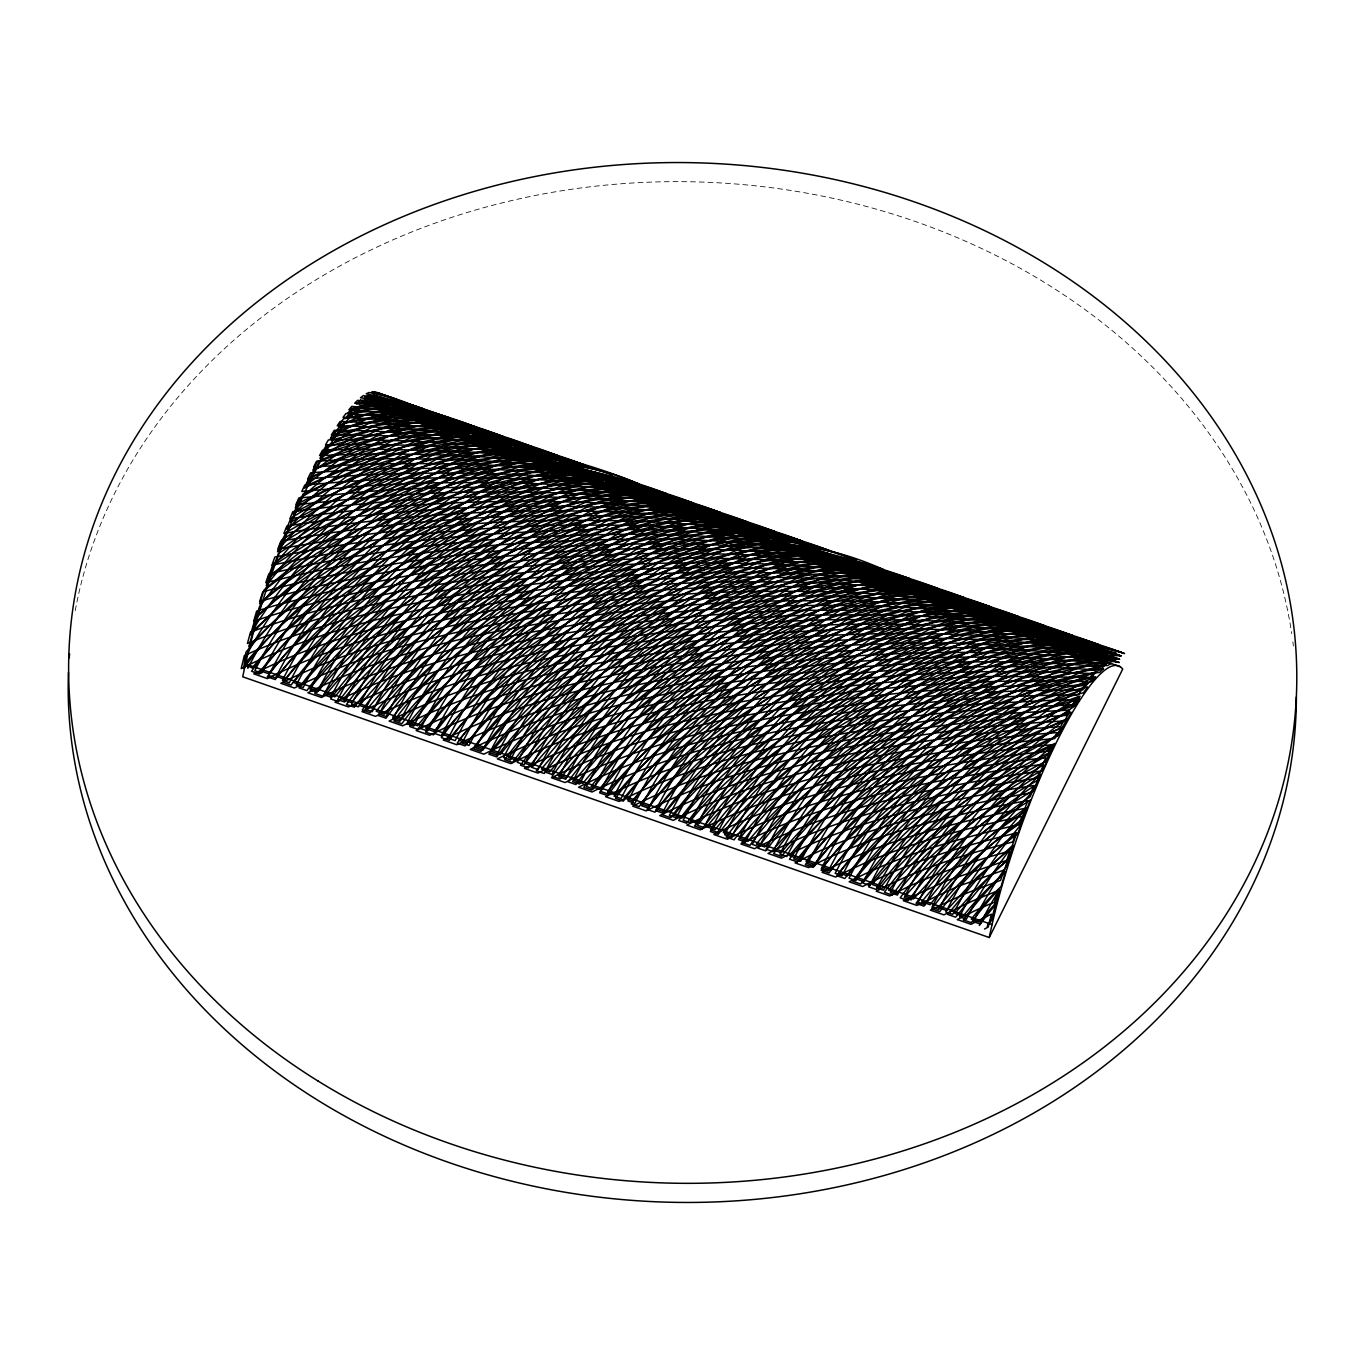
<?xml version="1.0" encoding="UTF-8"?>
<svg xmlns="http://www.w3.org/2000/svg" width="1365" height="1365" viewBox="0 0 1365 1365"><rect width="100%" height="100%" fill="white"/><g stroke="black" fill="none" stroke-linecap="round" stroke-linejoin="round"><path stroke-width="0.75" stroke-dasharray="5 3.75" d="M75.246 610.633A614.148 510.339 1.3 0 1 691.031 181.784A614.148 510.339 1.3 0 1 1291.717 633.599M1292.86 641.857A614.148 510.339 1.3 0 1 1293.372 646.003"/><path stroke-width="1.5" d="M997.559 890.97L994.488 902.197A289.79 160.097 -6.7 0 0 957.377 919.549M1005.305 872.15L1001.074 886.55A206.388 100.481 -32.3 0 0 971.283 919.14L979.592 922.023A199.171 96.966 -32.3 0 1 996.825 902.06L992.526 919.123L987.868 924.907M281.992 540.13L277.539 551.767A306.306 144.298 -35.8 0 1 438.865 467.308M1030.353 800.044L1026.207 810.793C987.56 836.216 950.654 865.41 921.733 901.821L930.009 904.705C955.756 872.184 988.089 845.498 1022.044 821.969L1017.88 833.64C988.601 855.053 960.806 879.026 938.267 907.588L946.542 910.472L976.982 877.2L1013.7 845.839L1009.503 858.636A246.468 120.001 -32.3 0 0 997.917 868.481L973.04 892.318L954.8 913.356L963.076 916.256A213.298 103.842 -32.3 0 1 1005.391 872.201M987.202 926.443L992.44 916.205L999.385 889.826A200.058 77.924 -49.5 0 0 980.292 924.037L973.382 921.631A203.249 79.17 -49.5 0 1 1006.295 866.587L1013.103 845.43A206.149 80.296 -49.5 0 0 966.369 919.242L959.561 916.802A200.74 78.197 -49.5 0 1 982.237 876.978A214.237 83.453 -49.5 0 1 1019.928 825.893L1026.668 807.619A222.546 86.695 -49.5 0 0 999.555 840.26L971.385 880.766L952.668 914.379L945.757 911.974L959.936 885.834L976.999 859.285L1003.548 824.119L1033.407 790.489L1040.13 774.347C999.88 813.95 964.134 858.875 938.847 909.551L931.937 907.145L944.546 883.667L962.735 855.104L983.892 826.525L1003.872 802.688L1046.819 759.128L1053.49 744.795C1001.466 789.618 956.046 843.229 925.026 904.739L918.116 902.316C943.351 851.76 978.978 806.937 1019.092 767.403C1033.134 749.317 1058.267 740.786 1066.799 718.707A235.411 91.711 -49.5 0 0 1047.808 733.244C992.184 779.21 943.915 835.312 911.206 899.91L904.295 897.488C937.004 832.906 985.274 776.804 1040.915 730.821A234.899 91.506 -49.5 0 1 1073.419 706.968L1080.005 696.15C1002.695 744.113 939.376 814.581 897.385 895.082L890.475 892.659C915.71 842.12 951.337 797.279 991.451 757.746C1008.581 741.093 1026.736 725.446 1046.102 711.438C1060.639 698.436 1081.745 693.437 1093.143 677.552C1002.166 722 930.725 801.733 883.565 890.253L876.654 887.847L901.941 843.962L934.291 800.18L967.666 762.881L1003.019 729.712L1036.035 703.948L1069.085 683.404L1099.661 670.061L1106.145 664.09C1050.845 678.03 1005.937 716.761 965.72 755.442C927.722 793.799 893.904 836.95 869.744 885.424L862.834 883.019C896.344 816.952 945.979 759.657 1003.394 713.195C1037.11 687.124 1075.21 661.82 1118.959 658.92C1070.877 653.272 1028.903 686.987 992.543 713.929C936.902 759.913 888.632 816.014 855.923 880.596L849.013 878.19C881.722 813.591 929.992 757.49 985.632 711.523C1023.443 684.377 1069.904 644.655 1119.641 659.244C1068.317 638.138 1017.915 680.828 978.722 709.118C923.081 755.084 874.811 811.185 842.103 875.767L835.192 873.361C867.901 808.763 916.171 752.661 971.812 706.695C1009.622 679.548 1056.083 639.827 1105.838 654.415C1054.497 633.309 1004.094 675.999 964.901 704.289C909.261 750.255 860.991 806.357 828.282 870.955L821.372 868.532C854.081 803.934 902.35 747.849 957.991 701.866C995.802 674.72 1042.263 634.998 1092.017 649.586C1040.693 628.497 990.29 671.188 951.081 699.46C895.44 745.427 847.17 801.528 814.461 866.127L807.551 863.704C840.26 799.122 888.53 743.021 944.171 697.037C981.981 669.891 1028.442 630.186 1078.196 644.775C1026.872 623.668 976.47 666.359 937.26 694.631C881.619 740.598 833.35 796.699 800.658 861.298L793.747 858.875C826.439 794.293 874.709 738.192 930.35 692.226C968.16 665.062 1014.622 625.358 1064.376 639.946C1013.052 618.84 962.649 661.53 923.44 689.803C867.799 735.769 819.546 791.871 786.837 856.469L779.927 854.063C812.636 789.465 860.888 733.363 916.529 687.397C954.34 660.25 1000.801 620.529 1050.555 635.117C999.231 614.011 948.829 656.702 909.619 684.974C853.978 730.957 805.725 787.042 773.017 851.641L766.106 849.235C798.815 784.636 847.085 728.535 902.709 682.568C940.519 655.422 986.997 615.7 1036.735 630.289C985.411 609.182 935.008 651.873 895.798 680.145C840.175 726.129 791.905 782.23 759.196 846.812L752.286 844.406C784.994 779.807 833.264 723.706 888.905 677.74C926.716 650.593 973.177 610.872 1022.914 625.46C971.59 604.354 921.187 647.044 881.995 675.334C826.354 721.3 778.084 777.402 745.375 841.983L738.465 839.577C771.174 774.979 819.444 718.877 875.084 672.911C912.895 645.764 959.356 606.043 1009.093 620.631C957.769 599.525 907.367 642.215 868.174 670.505C812.533 716.471 764.264 772.573 731.555 837.172L724.644 834.749C757.353 770.15 805.623 714.066 861.264 668.082C899.074 640.936 945.535 601.214 995.273 615.803C943.949 594.713 893.546 637.404 854.354 665.676C798.713 711.643 750.443 767.744 717.734 832.343L710.824 829.92C743.533 765.338 791.802 709.237 847.443 663.254C885.254 636.107 931.715 596.403 981.452 610.991C930.128 589.885 879.725 632.575 840.533 660.848C784.892 706.814 736.622 762.916 703.913 827.514L697.003 825.091C729.712 760.51 777.982 704.408 833.623 658.442C871.433 631.278 917.894 591.574 967.631 606.162C916.307 585.056 865.905 627.746 826.712 656.019C771.071 701.985 722.802 758.087 690.093 822.686L683.183 820.263C715.891 755.681 764.161 699.58 819.802 653.613C857.612 626.467 904.074 586.745 953.828 601.334C902.487 580.227 852.084 622.918 812.892 651.19C757.251 697.174 708.981 753.258 676.272 817.857L669.362 815.451C702.071 750.852 750.341 694.751 805.981 648.784C843.792 621.638 890.253 581.917 940.007 596.505C888.683 575.399 838.281 618.089 799.071 646.362C743.43 692.345 695.16 748.447 662.452 813.028L655.541 810.622C688.25 746.024 736.52 689.922 792.161 643.956C829.971 616.809 876.432 577.088 926.187 591.676C874.863 570.57 824.46 613.26 785.25 641.55C729.61 687.516 681.34 743.618 648.648 808.199L641.738 805.794C674.429 741.195 722.699 685.093 778.34 639.127C816.151 611.981 862.612 572.259 912.366 586.848C861.042 565.741 810.639 608.432 771.43 636.721C715.789 682.688 667.536 738.789 634.827 803.371L627.917 800.965C660.626 736.366 708.879 680.282 764.519 634.298C802.33 607.152 848.791 567.431 898.545 582.019C847.221 560.93 796.819 603.62 757.609 631.893C701.968 677.859 653.716 733.961 621.007 798.559L614.096 796.136C646.805 731.555 695.075 675.453 750.699 629.47C788.509 602.323 834.988 562.619 884.725 577.207C833.401 556.101 782.998 598.791 743.788 627.064C688.165 673.03 639.895 729.132 607.186 793.73L600.276 791.308C632.985 726.726 681.254 670.625 736.895 624.658C774.706 597.495 821.167 557.79 870.904 572.379C819.58 551.272 769.178 593.963 729.985 622.235C674.344 668.202 626.074 724.303 593.365 788.902L586.455 786.479C619.164 721.897 667.434 665.796 723.075 619.829C760.885 592.683 807.346 552.962 857.083 567.55C805.76 546.444 755.357 589.134 716.164 617.407C660.524 663.39 612.254 719.474 579.545 784.073L572.635 781.667C605.343 717.069 653.613 660.967 709.254 615.001C747.064 587.854 793.526 548.133 843.263 562.721C791.939 541.615 741.536 584.305 702.344 612.578C646.703 658.561 598.433 714.663 565.724 779.244L558.814 776.839C591.523 712.24 639.793 656.138 695.433 610.172C733.244 583.026 779.705 543.304 829.442 557.893C778.118 536.786 727.716 579.477 688.523 607.749C632.882 653.733 584.612 709.834 551.904 774.416L544.993 772.01C577.702 707.411 625.972 651.31 681.613 605.343C719.423 578.197 765.884 538.475 815.622 553.064C764.298 531.958 713.895 574.648 674.702 602.938C619.062 648.904 570.792 705.005 538.083 769.587L531.173 767.181C563.882 702.583 612.151 646.498 667.792 600.515C705.603 573.368 752.064 533.647 801.818 548.235C750.477 527.146 700.074 569.836 660.882 598.109C605.241 644.075 556.971 700.177 524.262 764.775L517.352 762.353C550.061 697.771 598.331 641.669 653.971 595.686C691.782 568.54 738.243 528.818 787.997 543.424C736.673 522.317 686.271 565.008 647.061 593.28C591.42 639.247 543.151 695.348 510.442 759.947L503.531 757.524C536.24 692.942 584.51 636.841 640.151 590.857C677.961 563.711 724.423 524.006 774.177 538.595C722.853 517.489 672.45 560.179 633.241 588.452C577.6 634.418 529.33 690.519 496.638 755.118L489.728 752.695C522.42 688.114 570.689 632.012 626.33 586.046C664.141 558.899 710.602 519.178 760.356 533.766C709.032 512.66 658.63 555.35 619.42 583.623C563.779 629.606 515.526 685.691 482.818 750.289L475.907 747.884C508.616 683.285 556.869 627.183 612.51 581.217C650.32 554.071 696.781 514.349 746.536 528.938C695.212 507.831 644.809 550.522 605.599 578.794C549.958 624.778 501.706 680.879 468.997 745.461L462.087 743.055C494.795 678.456 543.065 622.355 598.689 576.388C636.5 549.242 682.978 509.52 732.715 524.109C681.391 503.003 630.988 545.693 591.779 573.965C536.155 619.949 487.885 676.05 455.176 740.632L448.266 738.226C480.975 673.628 529.245 617.526 584.885 571.56C622.696 544.413 669.157 504.692 718.894 519.28C667.57 498.174 617.168 540.864 577.975 569.154C522.334 615.12 474.064 671.222 441.356 735.803L434.445 733.397C467.154 668.799 515.424 612.714 571.065 566.731C608.875 539.585 655.337 499.863 705.074 514.451C653.75 493.362 603.347 536.053 564.154 564.325C508.514 610.292 460.244 666.393 427.535 730.992L420.625 728.569C453.334 663.987 501.603 607.886 557.244 561.902C595.055 534.756 641.516 495.034 691.253 509.64C639.929 488.534 589.526 531.224 550.334 559.496C494.693 605.463 446.423 661.564 413.714 726.163L406.804 723.74C439.513 659.159 487.783 603.057 543.424 557.074C581.234 529.927 627.695 490.223 677.432 504.811C626.108 483.705 575.706 526.395 536.513 554.668C480.872 600.634 432.603 656.736 399.894 721.334L392.983 718.911C425.692 654.33 473.962 598.228 529.603 552.262C567.413 525.115 613.875 485.394 663.612 499.982C612.288 478.876 561.885 521.567 522.693 549.839C467.052 595.822 418.782 651.907 386.073 716.506L379.163 714.1C411.872 649.501 460.142 593.4 515.782 547.433C553.593 520.287 600.054 480.565 649.808 495.154C598.467 474.047 548.065 516.738 508.872 545.01C453.231 590.994 404.961 647.095 372.253 711.677L365.342 709.271C398.051 644.672 446.321 588.571 501.962 542.605C539.772 515.458 586.233 475.737 635.988 490.325C584.664 469.219 534.261 511.909 495.051 540.182C439.411 586.165 391.141 642.267 358.432 706.848L351.522 704.442C384.23 639.844 432.5 583.742 488.141 537.776C525.952 510.629 572.413 470.908 622.167 485.496C570.843 464.39 520.44 507.08 481.231 535.37C425.59 581.336 377.32 637.438 344.628 702.019L337.718 699.614C370.41 635.015 418.68 578.931 474.32 532.947C512.131 505.801 558.592 466.079 608.346 480.668C557.022 459.578 506.62 502.269 467.41 530.541C411.769 576.508 363.517 632.609 330.808 697.208L323.897 694.785C356.606 630.203 404.859 574.102 460.5 528.118C498.31 500.972 544.771 461.251 594.526 475.856C543.202 454.75 492.799 497.44 453.589 525.713C397.949 571.679 349.696 627.781 316.987 692.379L310.077 689.956C342.786 625.375 391.055 569.273 446.679 523.29C484.49 496.143 530.968 456.439 580.705 471.027C529.381 449.921 478.979 492.611 439.786 520.884C384.145 566.85 335.875 622.952 303.167 687.55L296.256 685.128C328.965 620.546 377.235 564.445 432.876 518.478C470.686 491.332 517.147 451.61 566.885 466.199C515.561 445.092 465.158 487.783 425.965 516.055C370.325 562.039 322.055 618.123 289.346 682.722L282.436 680.316C315.144 615.717 363.414 559.616 419.055 513.65C456.865 486.503 503.327 446.782 553.064 461.37C501.74 440.264 451.337 482.954 412.145 511.227C356.504 557.21 308.234 613.294 275.525 677.893L268.615 675.487C301.324 610.889 349.594 554.787 405.234 508.821C443.045 481.674 489.506 441.953 539.243 456.541C487.919 435.435 437.517 478.125 398.324 506.398C342.683 552.381 294.413 608.483 261.705 673.064L254.794 670.659C287.503 606.06 335.773 549.958 391.414 503.992C429.224 476.846 475.685 437.124 525.423 451.713C474.099 430.606 423.696 473.297 384.503 501.586C328.863 547.553 280.593 603.654 247.884 668.236L245.615 656.702C278.443 596.061 324.461 542.912 377.593 499.163C415.404 472.017 461.865 432.296 511.602 446.884C460.278 425.795 409.875 468.468 370.683 496.758C324.529 534.517 284.312 579.664 252.576 630.152L259.452 606.811L289.124 568.113L328.88 525.371L349.73 506.159L374.01 486.298L414.022 459.63L446.321 444.529L462.496 439.871L477.05 438.063L489.694 439.206L497.798 442.072C463.895 425.351 426.614 445.877 397.317 463.008C346.386 495.086 303.047 538.168 266.294 585.585L273.085 565.963L296.103 539.857L335.039 502.098L375.426 470.396L409.79 449.648L440.776 437.039L456.183 433.78L466.574 433.234L475.873 434.377L483.978 437.244C450.075 420.522 412.793 441.049 383.497 458.179C344.628 482.476 310.418 513.632 279.859 547.655C285.456 524.177 307.483 511.278 323.59 495.188C340.26 480.77 357.852 467.376 376.586 455.774C404.091 440.23 437.824 420.113 470.157 432.415C436.254 415.694 398.972 436.22 369.676 453.351C341.95 470.584 316.68 491.554 293.304 514.298L300.01 499.044A235.326 91.66 -49.5 0 1 322.311 479.866C360.121 452.719 406.582 412.998 456.337 427.586C401.447 405.542 347.751 453.794 306.681 484.677L313.353 471.164C349.952 445.536 394.946 408.323 442.516 422.758C399.365 403.323 354.712 435.554 319.99 458.504L326.61 446.73C356.316 428.934 392.847 404.961 428.695 417.929C396.805 401.907 361.264 419.993 333.197 435.862L339.783 425.982A224.252 87.36 -49.5 0 1 362.322 415.967C378.89 410.183 398.136 405.354 414.875 413.1L407.964 410.694A198.369 77.276 -49.5 0 0 395.85 407.111L377.354 407.64A217.871 84.869 -49.5 0 0 346.318 417.195L352.853 409.619A206.832 80.569 -49.5 0 1 401.191 408.118M989.25 937.533L1122.713 669.089A192.397 38.885 -70.7 0 0 1057.397 740.444A192.397 38.885 -70.7 0 0 989.25 937.533L242.731 676.801A192.397 38.885 -70.7 0 1 308.217 485.138A192.397 38.885 -70.7 0 1 373.976 406.173M326.047 445.826L321.679 453.572A301.085 141.841 -35.8 0 1 379.555 433.575C414.619 424.6 453.555 418.97 487.561 434.855C452.907 420.881 414.175 429.378 379.436 438.575A304.873 143.632 -35.8 0 0 317.294 461.728L312.926 470.174A307.944 145.065 -35.8 0 1 379.248 443.727M334.749 431.511L330.398 438.472A286.735 135.084 -35.8 0 1 393.581 421.717M335.739 433.882L331.695 440.178A298.781 145.475 -32.3 0 1 384.981 428.388C414.38 424.123 445.417 424.361 472.853 436.988C443.693 424.89 410.95 428.303 380.596 433.353A307.04 149.485 -32.3 0 0 327.634 446.884L323.573 453.863A314.411 153.085 -32.3 0 1 375.29 438.967C412.657 430.93 453.538 426.341 489.387 442.772C452.89 428.218 412.145 435.554 375.051 443.847M360.599 400.116L356.333 403.852C379.299 400.918 403.067 403.033 424.276 412.759C401.583 402.931 375.921 404.671 352.034 408.289L347.734 413.322C378.156 406.838 411.206 404.722 440.093 418.287C409.329 405.559 374.761 411.65 343.417 418.901L339.083 424.976C376.706 414.448 418.97 406.668 455.91 423.798L442.021 419.174L422.519 416.649A242.629 114.302 -35.8 0 0 404.364 416.905M413.22 573.01C367.27 603.927 323.812 640.066 291.069 685.093L283.152 682.329C315.895 637.301 359.37 601.163 405.303 570.246A309.292 145.714 -35.8 0 1 541.803 502.968C579.971 491.571 622.935 480.48 661.598 495.649C620.956 477.05 574.682 487.663 533.92 500.136A309.292 145.714 -35.8 0 0 397.42 567.533C351.419 598.348 308.012 634.571 275.252 679.565L267.335 676.801C300.078 631.773 343.536 595.635 389.486 564.718A309.292 145.714 -35.8 0 1 525.986 497.44C564.137 486.042 607.101 474.952 645.782 490.12C605.139 471.522 558.865 482.135 518.103 494.608A309.292 145.714 -35.8 0 0 381.603 562.005C335.585 592.82 292.178 629.043 259.435 674.037L251.518 671.273C284.261 626.245 327.719 590.107 373.669 559.189A309.292 145.714 -35.8 0 1 510.169 491.912C548.321 480.514 591.284 469.424 629.965 484.592C589.322 465.994 543.048 476.607 502.286 489.079A309.292 145.714 -35.8 0 0 365.769 556.476C319.768 587.291 276.361 623.515 243.601 668.526L245.939 652.248C272.812 619.113 305.333 590.96 339.868 566.066A307.33 144.775 -35.8 0 1 494.284 486.554M444.854 584.066C398.921 614.984 355.463 651.105 322.72 696.15L314.803 693.386C347.546 648.341 391.004 612.22 436.954 581.302A309.292 145.714 -35.8 0 1 573.454 514.025C611.605 502.627 654.569 491.519 693.249 506.688C652.607 488.107 606.333 498.72 565.571 511.193A309.292 145.714 -35.8 0 0 429.071 578.589C383.053 609.404 339.646 645.611 306.886 690.622L298.986 687.858C331.729 642.83 375.187 606.691 421.137 575.774A309.292 145.714 -35.8 0 1 557.637 508.497C595.788 497.099 638.752 486.008 677.432 501.16C636.79 482.579 590.499 493.192 549.754 505.664M452.771 586.831C406.838 617.748 363.363 653.869 330.62 698.914L338.537 701.678C371.28 656.633 414.738 620.512 460.688 589.595M468.587 592.342C422.655 623.276 379.197 659.397 346.454 704.442L354.354 707.207C387.097 662.162 430.572 626.023 476.504 595.106M500.238 603.398C454.289 634.316 410.831 670.454 378.088 715.482L386.005 718.246C418.748 673.218 462.206 637.08 508.155 606.162A309.292 145.714 -35.8 0 1 644.655 538.885M587.257 633.787C541.325 664.704 497.85 700.842 465.107 745.887L457.207 743.123C489.95 698.078 533.408 661.94 579.34 631.022A309.292 145.714 -35.8 0 1 715.857 563.762C754.009 552.347 796.972 541.257 835.636 556.425C795.01 537.827 748.72 548.44 707.957 560.913A309.292 145.714 -35.8 0 0 571.457 628.31C525.457 659.124 482.05 695.348 449.29 740.359L441.373 737.595C474.116 692.55 517.591 656.429 563.523 625.511A309.292 145.714 -35.8 0 1 700.023 558.234C759.81 534.176 825.62 543.543 883.155 569.393C761.243 527.487 629.18 531.77 502.149 538.817C423.662 544.806 345.43 555.726 268.803 573.897L265.783 582.718C351.743 560.964 439.922 548.781 528.306 542.639C655.882 536.479 788.833 533.169 910.216 578.845C788.305 536.94 656.241 541.222 529.211 548.269C439.411 555.214 349.781 568.267 262.745 591.847L259.708 601.3L310.964 587.701L372.679 574.716A797.382 440.554 -6.7 0 1 399.16 570.075M610.991 642.079C565.059 672.996 521.584 709.135 488.841 754.163L496.758 756.927C529.501 711.899 572.959 675.76 618.908 644.843M626.808 647.607C580.876 678.524 537.418 714.663 504.675 759.691L512.575 762.455C545.318 717.427 588.776 681.289 634.725 650.371M642.642 653.135C596.693 684.053 553.235 720.191 520.492 765.219L528.392 767.983C561.134 722.938 604.61 686.817 650.542 655.9A309.292 145.714 -35.8 0 1 787.042 588.622M674.276 664.192C628.344 695.109 584.868 731.231 552.125 776.275L560.042 779.04C592.785 733.995 636.244 697.873 682.193 666.956A309.292 145.714 -35.8 0 1 818.693 599.679M761.295 694.58C715.362 725.497 671.887 761.619 639.161 806.664L631.244 803.9C663.987 758.872 707.445 722.733 753.395 691.816A309.292 145.714 -35.8 0 1 889.895 624.539M785.029 702.873C739.096 733.79 695.621 769.911 662.878 814.956L670.795 817.72C703.538 772.675 746.996 736.554 792.946 705.637M800.863 708.384C754.913 739.301 711.455 775.439 678.712 820.484L686.612 823.232C719.355 778.204 762.83 742.065 808.763 711.148M816.679 713.912C770.73 744.829 727.272 780.968 694.529 825.996L702.446 828.76C735.189 783.732 778.647 747.593 824.596 716.676A309.292 145.714 -35.8 0 1 961.096 649.399M848.313 724.969C802.381 755.886 758.923 792.024 726.18 837.052L734.08 839.816C766.823 794.788 810.298 758.65 856.23 727.733A309.292 145.714 -35.8 0 1 992.73 660.455M872.047 733.261C826.115 764.178 782.657 800.3 749.914 845.345L741.997 842.58C774.74 797.552 818.198 761.414 864.147 730.497A309.292 145.714 -35.8 0 1 1000.647 663.219M879.964 736.025C834.015 766.942 790.557 803.064 757.814 848.109L765.731 850.873C814.734 784.96 883.65 736.23 956.268 699.341C1005.118 676.085 1057.943 655.388 1112.936 657.145L1108.687 659.67C1075.449 660.677 1043.031 669.806 1012.011 681.289M927.432 752.593C881.483 783.51 838.025 819.648 805.282 864.676L813.199 867.44C845.942 822.413 889.4 786.274 935.349 755.357M959.066 763.649C913.134 794.567 869.676 830.705 836.933 875.733L844.833 878.497C877.576 833.469 921.051 797.331 966.983 766.413A309.053 145.594 -35.8 0 1 1035.387 726.999A312.909 147.403 -35.8 0 1 1069.802 711.421L1065.434 719.406L1043.287 729.729M311.595 536.291L273.085 563.916L268.598 576.61L296.683 554.872L326.064 534.773M359.353 403.579L365.786 399.467A200.86 78.249 -49.5 0 1 387.251 403.426L372.167 398.171M355.634 531.719C321.372 552.586 288.919 576.542 259.606 603.961L264.11 589.936C303.559 555.487 347.683 526.446 394.587 503.173C452.105 477.46 519.024 447.003 582.497 468.007C541.854 449.426 495.58 460.039 454.818 472.512M373.31 558.695C325.553 587.069 279.774 620.665 244.659 664.141L252.184 667.98C288.697 622.423 336.831 587.632 386.96 558.456M494.42 595.993C444.29 625.17 396.157 659.943 359.643 705.5L367.902 708.384C404.432 662.844 452.549 628.054 502.678 598.877A326.764 159.091 -32.3 0 1 629.743 544.021M510.937 601.76C460.807 630.937 412.691 665.728 376.177 711.284L384.435 714.168C420.966 668.611 469.082 633.821 519.212 604.661A326.764 159.091 -32.3 0 1 646.276 549.788C691.492 537.315 742.253 526.788 786.974 546.7C744.317 530.303 697.088 541.359 654.552 552.637A326.764 159.091 -32.3 0 0 527.487 607.579C477.323 636.67 429.241 671.512 392.711 717.052L400.969 719.935C437.5 674.378 485.616 639.605 535.745 610.428A326.764 159.091 -32.3 0 1 662.81 555.572C708.025 543.082 758.769 532.555 803.507 552.467C760.851 536.07 713.605 547.126 671.085 558.404A326.764 159.091 -32.3 0 0 544.021 613.346C493.857 642.454 445.775 677.296 409.244 722.819L417.502 725.719C454.033 680.162 502.149 645.372 552.279 616.195A326.764 159.091 -32.3 0 1 679.343 561.339C724.559 548.866 775.303 538.322 820.041 558.251C777.385 541.837 730.139 552.91 687.619 564.189A326.764 159.091 -32.3 0 0 560.554 619.13C510.391 648.221 462.308 683.063 425.778 728.603L434.036 731.486C470.55 685.93 518.683 651.156 568.813 621.979A326.764 159.091 -32.3 0 1 695.86 567.123C741.093 554.634 791.837 544.106 836.574 564.018C793.918 547.621 746.672 558.677 704.152 569.956M585.346 627.746C535.216 656.923 487.083 691.697 450.569 737.254L442.311 734.37C478.825 688.813 526.941 654.04 577.071 624.863A326.764 159.091 -32.3 0 1 704.135 570.007M601.863 633.531C551.75 662.69 503.617 697.481 467.103 743.038L458.845 740.154C495.358 694.597 543.475 659.807 593.604 630.63A326.764 159.091 -32.3 0 1 720.669 575.774M618.396 639.298C568.267 668.475 520.15 703.248 483.637 748.805L475.361 745.921C511.892 700.364 560.008 665.591 610.138 636.414A326.764 159.091 -32.3 0 1 737.202 581.558M651.463 650.849C601.334 680.009 553.217 714.799 516.704 760.356L508.428 757.473C544.959 711.916 593.075 677.125 643.205 647.966A326.764 159.091 -32.3 0 1 770.269 593.093M725.856 676.835C675.726 705.995 627.61 740.786 591.096 786.342L599.354 789.226C635.885 743.669 684.001 708.879 734.131 679.719A326.764 159.091 -32.3 0 1 861.196 624.863M742.389 682.602C692.26 711.779 644.144 746.553 607.63 792.11L615.888 794.993C652.419 749.436 700.535 714.663 750.665 685.486A326.764 159.091 -32.3 0 1 877.729 630.63C922.945 618.14 973.689 607.613 1018.427 627.525C975.77 611.128 928.524 622.184 886.004 633.462A326.764 159.091 -32.3 0 0 758.94 688.404C708.776 717.512 660.694 752.354 624.163 797.877L632.422 800.777C668.952 755.22 717.069 720.43 767.198 691.27A326.764 159.091 -32.3 0 1 894.263 636.397C939.478 623.924 990.222 613.397 1034.96 633.309C992.304 616.912 945.058 627.968 902.538 639.247A326.764 159.091 -32.3 0 0 775.474 694.188C725.31 723.279 677.228 758.121 640.697 803.661L648.955 806.544C685.469 760.988 733.602 726.214 783.732 697.037A326.764 159.091 -32.3 0 1 910.779 642.181C956.012 629.692 1006.756 619.164 1051.494 639.076C1008.82 622.679 961.591 633.735 919.072 645.014A326.764 159.091 -32.3 0 0 792.007 699.955C741.826 729.046 693.761 763.905 657.23 809.428L665.489 812.312C702.002 766.772 750.136 731.981 800.248 702.804A326.764 159.091 -32.3 0 1 927.313 647.948C972.545 635.459 1023.289 624.931 1068.027 644.843C1025.354 628.446 978.125 639.52 935.605 650.781M833.315 714.356C783.186 743.533 735.07 778.306 698.556 823.863L690.281 820.979C726.811 775.422 774.928 740.649 825.057 711.472A326.764 159.091 -32.3 0 1 952.122 656.616M849.849 720.123C799.719 749.3 751.603 784.09 715.089 829.647L706.814 826.746C743.345 781.207 791.461 746.416 841.591 717.239A326.764 159.091 -32.3 0 1 968.655 662.383M874.658 728.791C824.528 757.967 776.395 792.741 739.881 838.298L748.157 841.181C800.282 777.572 872.167 733.039 946.559 699.801C998.566 678.132 1054.428 659.568 1111.52 663.339L1107.561 665.557C1072.685 665.25 1038.287 673.201 1005.203 683.66M924.241 746.109C874.112 775.286 825.996 810.076 789.482 855.616L797.74 858.517C834.271 812.96 882.387 778.169 932.517 748.993M940.775 751.893C890.645 781.053 842.529 815.843 806.015 861.4L814.274 864.284C850.804 818.727 898.921 783.954 949.05 754.777A326.167 158.801 -32.3 0 1 1079.476 698.931L1075.432 705.449A327.395 159.398 -32.3 0 0 957.326 757.694M957.309 757.66C907.179 786.837 859.063 821.611 822.549 867.167L830.807 870.051C867.338 824.511 915.454 789.721 965.584 760.544A326.508 158.971 -32.3 0 1 1029.21 728.688M990.376 769.212C940.246 798.389 892.13 833.162 855.616 878.719L863.874 881.602C899.126 837.564 945.348 803.661 993.549 775.03A324.853 158.169 -32.3 0 1 1055.06 743.413L1050.965 751.979A321.355 156.463 -32.3 0 0 993.157 783.066C948.248 810.708 905.217 843.024 872.133 884.486L880.408 887.387C911.325 848.535 951.166 817.789 992.833 791.273A317.004 154.347 -32.3 0 1 1046.853 760.902L1042.741 770.15A311.8 151.805 -32.3 0 0 992.526 799.617C954.118 824.972 917.434 854.046 888.666 890.27L896.941 893.154C920.983 862.731 950.893 837.462 982.373 815.042A302.211 147.147 -32.3 0 1 1038.629 779.773L1034.499 789.704A291.683 142.011 -32.3 0 0 974.098 830.005L934.325 864.045L905.2 896.037L913.475 898.921L943.13 866.417A238.773 116.247 -32.3 0 1 963.997 847.699M361.128 535.438C325.945 554.378 292.332 576.388 261.671 602.05L257.456 615.82C306.596 571.867 363.994 537.639 424.617 512.029C485.974 488.721 557.125 462.667 621.655 488.96C578.999 472.563 531.753 483.62 489.233 494.898M984.506 929.053L988.26 927.04L991.382 914.158L970.976 924.327L957.445 919.601M1051.204 732.493L1061.049 727.75L1056.664 736.486A308.558 145.355 -35.8 0 0 989.079 775.781C943.778 806.51 900.917 842.273 868.567 886.789L876.484 889.553C906.838 847.682 946.662 813.625 988.806 784.124A305.658 144.008 -35.8 0 1 1052.261 745.597L1047.859 755.016A302.04 142.301 -35.8 0 0 988.584 792.587C949.596 820.843 912.741 853.108 884.401 892.318L892.301 895.082C917.348 860.342 949.255 831.131 983.141 805.214A296.239 139.554 -35.8 0 1 1043.457 764.878L1039.021 775.064A288.015 135.681 -35.8 0 0 973.859 821.474C946.627 844.099 920.897 868.976 900.218 897.846L908.135 900.593L922.876 881.619L943.42 859.148A241.878 113.943 -35.8 0 1 962.427 840.959M364.865 397.232L369.096 395.372M363.755 403.204L367.697 401.685M438.984 466.984C479.746 454.511 526.037 443.898 566.663 462.479C527.999 447.293 485.087 458.486 446.901 469.748M486.452 483.551C527.214 471.079 573.505 460.466 614.131 479.064C575.467 463.861 532.555 475.054 494.369 486.315M613.039 527.76C653.801 515.288 700.074 504.675 740.717 523.273C702.054 508.07 659.124 519.263 620.939 530.524M628.856 533.288C669.618 520.816 715.891 510.203 756.534 528.801C717.871 513.598 674.958 524.791 636.773 536.053M644.672 538.817C685.435 526.344 731.725 515.731 772.351 534.329C733.688 519.127 690.775 530.32 652.589 541.581M660.506 544.345C701.252 531.872 747.542 521.259 788.185 539.84C749.504 524.655 706.592 535.848 668.406 547.109M723.791 566.441C764.554 553.968 810.827 543.355 851.47 561.953C812.806 546.751 769.877 557.944 731.691 569.205A309.292 145.714 -35.8 0 0 595.191 636.602C549.191 667.417 505.784 703.64 473.024 748.634L480.941 751.398C513.684 706.37 557.142 670.232 603.074 639.315A309.292 145.714 -35.8 0 1 739.574 572.037C780.319 559.428 826.644 548.918 867.287 567.482C828.623 552.279 785.711 563.472 747.525 574.733A309.292 145.714 -35.8 0 0 611.008 642.13M787.076 588.554C827.838 576.081 874.112 565.468 914.755 584.049C876.091 568.864 833.162 580.057 794.993 591.301M802.893 594.065C843.655 581.592 889.929 570.98 930.572 589.578C891.908 574.392 848.996 585.568 810.81 596.829M818.71 599.593C859.472 587.121 905.763 576.508 946.389 595.106C907.725 579.903 864.813 591.096 826.627 602.357M834.544 605.122C875.306 592.649 921.58 582.036 962.223 600.634C923.559 585.431 880.63 596.624 842.444 607.886M889.912 624.47C928.098 613.209 971.027 602.016 1009.691 617.202C969.048 598.621 922.774 609.234 882.012 621.706A309.292 145.714 -35.8 0 0 745.495 689.103C699.494 719.918 656.087 756.125 623.327 801.136L615.427 798.371C648.17 753.343 691.628 717.205 737.561 686.288A309.292 145.714 -35.8 0 1 874.061 619.01C912.23 607.613 955.193 596.522 993.857 611.691C953.231 593.093 906.94 603.705 866.178 616.178A309.292 145.714 -35.8 0 0 729.678 683.575C683.677 714.39 640.27 750.614 607.51 795.607L599.593 792.843C632.336 747.815 675.812 711.677 721.744 680.76A309.292 145.714 -35.8 0 1 858.244 613.482C896.396 602.084 939.376 590.994 978.04 606.162C937.397 587.564 891.123 598.177 850.361 610.65A309.292 145.714 -35.8 0 0 713.861 678.047C667.843 708.862 624.453 745.085 591.693 790.079L583.776 787.315C616.519 742.287 659.978 706.149 705.927 675.231A309.292 145.714 -35.8 0 1 842.427 607.954M897.829 627.235C938.591 614.762 984.865 604.149 1025.507 622.73C986.844 607.544 943.932 618.737 905.746 629.982A309.292 145.714 -35.8 0 0 769.229 697.396C723.228 728.21 679.821 764.417 647.061 809.428L654.978 812.192C687.721 767.147 731.179 731.026 777.129 700.109A309.292 145.714 -35.8 0 1 913.629 632.831C954.357 620.222 1000.682 609.694 1041.324 628.258C1002.661 613.073 959.749 624.249 921.563 635.51A309.292 145.714 -35.8 0 0 785.063 702.924M961.114 649.331C1001.876 636.858 1048.149 626.245 1088.792 644.843C1050.129 629.64 1007.216 640.833 969.031 652.095M976.93 654.859C1017.693 642.386 1063.983 631.773 1104.609 650.371C1065.946 635.169 1023.033 646.362 984.848 657.623M992.765 660.387C1033.527 647.914 1079.8 637.301 1120.443 655.882C1081.78 640.697 1038.85 651.89 1000.664 663.151M379.248 443.762C418.987 431.92 463.964 422.263 503.378 440.383C464.714 425.18 421.802 436.373 383.616 447.635A309.053 145.594 -35.8 0 0 315.486 475.583L308.524 479.03L304.122 488.261L323.386 478.313A309.053 145.594 -35.8 0 1 391.533 450.382C432.296 437.943 478.569 427.313 519.212 445.911C480.531 430.709 437.619 441.902 399.433 453.163A309.053 145.594 -35.8 0 0 331.303 481.094A313.131 147.522 -35.8 0 0 299.72 497.85L295.301 507.814A312.056 147.011 -35.8 0 1 339.22 483.841A309.053 145.594 -35.8 0 1 407.35 455.91C448.13 443.471 494.386 432.841 535.029 451.44C496.365 436.237 453.436 447.43 415.267 458.691A310.179 146.123 -35.8 0 0 290.899 518.205L286.445 528.938A309.104 145.628 -35.8 0 1 423.133 461.558C463.844 448.88 510.203 438.404 550.846 456.968C512.182 441.765 469.27 452.958 431.084 464.219A307.808 145.014 -35.8 0 0 282.009 540.148M423.099 471.795C465.636 460.517 512.865 449.46 555.521 465.857C510.8 445.928 460.073 456.524 414.841 468.912A326.832 159.125 -32.3 0 0 290.813 522.113L294.925 512.37A327.941 159.671 -32.3 0 1 406.565 466.045C449.085 454.733 496.331 443.693 538.987 460.09C494.267 440.161 443.54 450.757 398.307 463.144A326.508 158.971 -32.3 0 0 334.869 486.196M431.374 474.679C476.607 462.291 527.334 451.696 572.054 471.642C529.398 455.245 482.169 466.301 439.632 477.579M497.491 497.781C542.741 485.394 593.451 474.798 638.189 494.727C595.532 478.33 548.286 489.387 505.767 500.665M580.159 526.651C625.409 514.264 676.119 503.668 720.839 523.597C678.183 507.2 630.954 518.256 588.417 529.535A326.764 159.091 -32.3 0 0 461.37 584.476C411.189 613.585 363.107 648.426 326.576 693.949L334.852 696.85C371.365 651.293 419.482 616.502 469.611 587.325A326.764 159.091 -32.3 0 1 596.676 532.469M596.693 532.418C641.925 520.031 692.652 509.435 737.373 529.381C694.717 512.984 647.488 524.041 604.951 535.319A326.764 159.091 -32.3 0 0 477.887 590.26C427.723 619.352 379.641 654.193 343.11 699.733L351.385 702.617C387.899 657.06 436.015 622.286 486.145 593.11A326.764 159.091 -32.3 0 1 613.209 538.254M613.226 538.202C658.459 525.815 709.186 515.219 753.907 535.148C711.25 518.751 664.021 529.808 621.485 541.086A326.764 159.091 -32.3 0 0 494.42 596.027M629.76 543.97C674.993 531.582 725.719 520.986 770.44 540.915C727.784 524.518 680.555 535.592 638.018 546.853A326.764 159.091 -32.3 0 0 510.954 601.811M720.686 575.723C763.206 564.462 810.435 553.388 853.108 569.785C808.37 549.856 757.66 560.452 712.411 572.839A326.764 159.091 -32.3 0 0 585.346 627.781M737.219 581.507C779.739 570.229 826.968 559.172 869.642 575.569C824.904 555.623 774.194 566.236 728.944 578.606A326.764 159.091 -32.3 0 0 601.88 633.565M770.287 593.041C812.806 581.78 860.035 570.707 902.692 587.104C857.971 567.175 807.261 577.77 762.011 590.158A326.764 159.091 -32.3 0 0 634.947 645.099C584.783 674.208 536.701 709.049 500.17 754.589L491.895 751.688C528.426 706.132 576.542 671.358 626.671 642.181A326.764 159.091 -32.3 0 1 753.736 587.325C796.239 575.962 843.502 564.956 886.158 581.336C841.437 561.407 790.727 572.003 745.478 584.391A326.764 159.091 -32.3 0 0 618.413 639.332M811.612 607.476C856.845 595.089 907.571 584.493 952.292 604.439C909.636 588.042 862.407 599.099 819.87 610.377A326.764 159.091 -32.3 0 0 692.806 665.318C642.642 694.41 594.56 729.251 558.029 774.791L566.287 777.675C602.818 732.118 650.934 697.344 701.064 668.168A326.764 159.091 -32.3 0 1 828.128 613.312M828.146 613.26C873.378 600.873 924.105 590.277 968.826 610.206C926.17 593.809 878.941 604.866 836.404 616.144A326.764 159.091 -32.3 0 0 709.339 671.085C659.176 700.194 611.093 735.035 574.563 780.558L582.821 783.459C619.352 737.902 667.468 703.111 717.598 673.935A326.764 159.091 -32.3 0 1 844.662 619.079M844.679 619.028C889.912 606.64 940.639 596.044 985.359 615.973C942.703 599.576 895.474 610.65 852.937 621.911A326.764 159.091 -32.3 0 0 725.873 676.869M861.213 624.812C906.445 612.424 957.172 601.829 1001.893 621.757C959.237 605.36 911.991 616.417 869.471 627.695A326.764 159.091 -32.3 0 0 742.406 682.636M952.139 656.565C994.658 645.287 1041.887 634.23 1084.544 650.627C1039.823 630.698 989.113 641.294 943.863 653.681A326.764 159.091 -32.3 0 0 816.799 708.623C766.635 737.714 718.553 772.556 682.022 818.096L673.747 815.212C710.278 769.655 758.394 734.865 808.524 705.688A326.764 159.091 -32.3 0 1 935.588 650.832M968.672 662.332C1011.192 651.054 1058.421 639.997 1101.077 656.394C1056.356 636.465 1005.647 647.061 960.397 659.449A326.764 159.091 -32.3 0 0 833.332 714.39M1002.354 668.509C1040.181 659.005 1081.046 651.003 1119.334 662.486C1090.891 657.538 1061.714 659.995 1033.612 665.915A322.362 156.941 -32.3 0 0 874.743 729.029M413.288 574.699L338.383 589.219L274.246 605.719L256.654 611.111L253.6 621.348C316.817 599.73 382.49 586.097 448.454 576.013A914.857 505.46 -6.7 0 1 646.089 558.609C752.9 556.937 863.414 558.677 964.355 597.734C867.116 562.909 761.738 561.988 659.636 563.233A919.498 508.019 -6.7 0 0 476.402 578.641C399.774 589.748 323.283 605.105 250.529 632.097L247.44 643.427C326.593 611.315 411.053 594.679 495.324 582.633A921.119 508.906 -6.7 0 1 673.167 567.994C779.978 566.458 890.475 568.096 991.417 607.186C894.177 572.362 788.799 571.44 686.697 572.686A922.774 509.828 -6.7 0 0 515.288 586.489C422.979 599.559 329.886 617.202 244.335 655.507L241.213 668.594C332.923 622.594 435.554 604.439 536.291 590.226A924.361 510.698 -6.7 0 1 700.228 577.429C807.056 575.928 917.536 577.532 1018.478 616.639C921.256 581.814 815.861 580.893 713.759 582.138A926.05 511.636 -6.7 0 0 561.1 593.553C456.217 607.664 349.167 625.835 253.788 673.849L267.318 678.576C362.698 630.562 469.748 612.407 574.631 598.279A926.05 511.636 -6.7 0 1 727.289 586.865C834.117 585.397 944.614 586.984 1045.539 626.091C948.317 591.267 842.922 590.345 740.837 591.591A926.05 511.636 -6.7 0 0 588.161 603.006C483.278 617.116 376.245 635.288 280.849 683.302L294.379 688.028C389.776 640.014 496.809 621.86 601.692 607.732A926.05 511.636 -6.7 0 1 754.367 596.317C861.179 594.85 971.675 596.437 1072.6 635.544C975.378 600.719 870 599.781 767.898 601.044A926.05 511.636 -6.7 0 0 615.223 612.458C510.339 626.569 403.306 644.741 307.91 692.755L321.44 697.481C416.837 649.467 523.87 631.312 628.77 617.185A926.05 511.636 -6.7 0 1 781.428 605.77C888.24 604.303 998.736 605.889 1099.678 644.997C1002.439 610.172 897.061 609.234 794.959 610.496A926.05 511.636 -6.7 0 0 642.301 621.911C537.4 636.022 430.367 654.193 334.971 702.19L348.502 706.916C443.898 658.92 550.931 640.765 655.831 626.637A926.05 511.636 -6.7 0 1 808.49 615.223C914.55 613.738 1024.142 615.359 1124.538 653.579C1031.326 620.802 930.708 619.01 832.923 619.676A924.412 510.732 -6.7 0 0 669.362 631.381C564.462 645.457 457.429 663.646 362.032 711.643L375.563 716.369C470.959 668.372 578.009 650.218 682.892 636.09M293.168 531.906L283.869 533.459L286.872 526.003A909.141 502.286 -6.7 0 1 497.218 506.671M393.529 421.785C419.669 417.434 447.345 417.963 471.744 429.327C444.205 417.724 413.134 421.939 384.725 427.689A295.096 139.025 -35.8 0 0 326.03 445.86M737.015 654.995C632.132 669.123 525.081 687.26 429.702 735.274L416.171 730.548C511.551 682.534 618.601 664.397 723.484 650.269A911.53 503.617 -6.7 0 1 930.469 638.223M750.545 659.722C645.662 673.849 538.612 691.987 443.233 740.001L456.763 744.727C575.757 686.407 709.868 668.867 840.448 656.975C928.354 650.627 1016.993 649.979 1104.592 660.609L1101.691 663.424C1019.433 654.893 936.407 655.695 853.978 661.701C723.416 673.593 589.288 691.134 470.294 749.453L483.824 754.18C602.818 695.86 736.946 678.32 867.526 666.427C944.461 660.779 1021.89 659.807 1098.808 666.529L1095.89 669.925C1024.381 664.755 952.514 665.881 881.056 671.153C750.477 683.046 616.349 700.586 497.355 758.906L510.885 763.632C606.282 715.618 713.315 697.481 818.215 683.353A924.378 510.715 -6.7 0 1 981.998 671.665L1044.242 671.614L1092.99 673.559L1090.072 677.415L999.641 676.289A923.371 510.152 -6.7 0 0 831.746 688.096C726.845 702.156 619.812 720.362 524.416 768.359L537.947 773.085C633.343 725.071 740.393 706.933 845.276 692.806M858.807 697.515C753.924 711.66 646.874 729.797 551.494 777.811L565.025 782.537C660.404 734.524 767.454 716.369 872.337 702.241A909.585 502.542 -6.7 0 1 1081.302 690.229L1078.367 694.939A914.96 505.511 -6.7 0 0 885.885 707.07C780.968 720.976 673.952 739.318 578.555 787.264L592.086 791.99C687.465 743.976 794.515 725.822 899.399 711.694A926.716 512.011 -6.7 0 1 981.998 703.777L1050.606 700.33A891.635 492.629 -6.7 0 1 1075.415 699.801L1072.48 704.835L994.505 708.572A926.699 511.994 -6.7 0 0 912.929 716.42C808.046 730.565 700.996 748.702 605.616 796.716L619.147 801.443C714.543 753.429 821.576 735.274 926.46 721.147A925.436 511.295 -6.7 0 1 1002.831 713.69L1069.529 710.039L1066.594 715.414L1016.362 718.4A925.436 511.295 -6.7 0 0 939.99 725.873C835.107 740.018 728.074 758.155 632.678 806.169L646.208 810.895C741.605 762.881 848.638 744.727 953.521 730.599A925.436 511.295 -6.7 0 1 1029.893 723.143L1063.625 720.959L1060.673 726.658L1043.44 727.852A925.436 511.295 -6.7 0 0 967.068 735.326C862.168 749.47 755.135 767.608 659.739 815.622L673.269 820.348C768.666 772.334 875.699 754.18 980.599 740.052A925.436 511.295 -6.7 0 1 1056.971 732.596L1054.753 738.567A918.236 507.319 -6.7 0 0 981.333 746.382C880.766 760.697 778.255 778.835 686.8 825.074L700.33 829.801C791.29 783.8 893.222 765.646 993.242 751.313A912.844 504.35 -6.7 0 1 1051.784 744.761L1048.815 751.125A901.037 497.815 -6.7 0 0 992.884 757.916C897.556 772.368 800.538 790.471 713.861 834.527L727.409 839.253C809.803 797.177 901.89 779.159 992.526 764.639A886.687 489.881 -6.7 0 1 1045.829 757.66L1042.86 764.349A875.716 483.824 -6.7 0 0 1002.337 769.928C912.963 784.448 822.191 802.432 740.939 843.98L754.47 848.706C831.285 809.24 916.973 791.41 1001.466 776.907A856.862 473.399 -6.7 0 1 1039.874 771.225L1036.888 778.272A835.499 461.609 -6.7 0 0 1000.596 784.005C921 798.44 840.396 816.048 768 853.432L781.531 858.158C849.508 822.89 925.026 805.555 999.743 791.273A811.748 448.488 -6.7 0 1 1033.885 785.506L1030.899 792.911A785.643 434.053 -6.7 0 0 998.89 798.696C929.053 812.772 858.619 829.749 795.061 862.885L808.592 867.611C865.444 837.769 928.183 821.44 990.58 807.824A750.17 414.465 -6.7 0 1 1027.896 800.538L1024.893 808.353A719.73 397.642 -6.7 0 0 990.29 815.536C932.602 828.794 874.726 844.611 822.122 872.337L835.653 877.064C893.802 846.573 958.042 830.142 1021.873 816.389L1018.87 824.648C960.67 837.974 902.265 853.825 849.184 881.79L862.714 886.516C910.711 861.11 963.298 845.942 1015.833 833.162L1012.813 841.949C965.942 854.081 919.157 868.43 876.245 891.243L889.792 895.969C927.586 875.767 968.587 862.39 1009.776 851.009L1006.739 860.411L946.235 880.92L903.323 900.695L916.853 905.422L958.503 886.158L1003.685 870.17L1000.63 880.323L964.185 894.092L930.384 910.148L943.915 914.874L969.85 902.197A350.225 193.489 -6.7 0 1 997.576 890.987M497.252 506.517C599.354 505.272 704.732 506.21 801.972 541.035C701.03 501.911 590.533 500.341 483.722 501.791A914.567 505.289 -6.7 0 0 289.858 518.734L292.844 511.67A896.276 495.188 -6.7 0 1 330.671 506.944L387.592 501.501A926.716 512.011 -6.7 0 1 470.191 497.065C572.293 495.819 677.671 496.758 774.911 531.582C673.969 492.458 563.472 490.888 456.661 492.338A926.699 511.994 -6.7 0 0 375.085 496.689L295.83 504.76L298.816 498.037L366.827 491.554A925.436 511.295 -6.7 0 1 443.13 487.612C545.232 486.367 650.61 487.305 747.832 522.13C646.908 483.005 536.411 481.436 429.6 482.886A925.436 511.295 -6.7 0 0 353.296 486.827L301.784 491.485L304.753 485.087L339.766 482.101A925.436 511.295 -6.7 0 1 416.069 478.16C518.171 476.914 623.549 477.852 720.771 512.677C619.846 473.553 509.35 471.983 402.538 473.433A925.436 511.295 -6.7 0 0 326.235 477.392L307.722 478.859L310.691 472.802L312.704 472.648A925.436 511.295 -6.7 0 1 388.991 468.707C491.093 467.461 596.488 468.4 693.71 503.224C596.522 465.363 490.171 462.974 387.199 463.69A918.901 507.695 -6.7 0 0 313.66 466.915L316.612 461.165A909.09 502.269 -6.7 0 1 387.012 458.742C480.872 458.998 577.48 461.404 666.649 493.772C574.375 457.599 473.484 454.17 375.58 453.999A902.043 498.361 -6.7 0 0 319.564 455.603L322.515 450.194A887.864 490.547 -6.7 0 1 375.887 449.187C450.143 451.184 527.078 450.177 598.314 473.536C534.858 452.532 467.922 482.988 410.421 508.701C353.416 537.128 300.129 573.692 255.067 618.857L250.512 634.827L277.402 607.647L312.602 577.753A282.35 133.019 -35.8 0 1 328.59 565.741A306.767 144.519 -35.8 0 1 486.35 483.841M510.783 511.244C617.611 509.793 728.091 511.363 829.033 550.487C731.794 515.663 626.416 514.724 524.314 515.97M619.045 549.054C725.856 547.604 836.353 549.174 937.294 588.298C840.055 553.473 734.677 552.535 632.575 553.781M892.659 633.565C967.461 633.241 1042.843 636.79 1116.075 653.033L1113.226 654.262C1053.046 642.625 991.638 638.888 930.452 638.257M373.293 394.912L381.33 397.505A197.243 92.922 -35.8 0 1 384.725 398.938L392.625 401.702A208.162 98.058 -35.8 0 0 369.062 395.406M393.598 398.699L423.065 408.698L409.534 403.972M371.604 401.481L390.202 408.118M377.559 392.591L396.004 399.245L374.744 391.704L371.911 391.738A291.513 161.053 -6.7 0 1 409.619 403.921M610.82 473.996C531.838 449.358 448.215 445.314 366.025 444.461A877.047 484.575 -6.7 0 0 325.467 444.973L328.402 439.905A858.38 474.252 -6.7 0 1 366.844 439.82C449.495 441.782 534.244 445.928 612.527 474.866M408.459 407.231L400.542 404.467A214.254 100.925 -35.8 0 0 364.796 397.317M401.054 408.289L394.144 405.866A203.965 79.46 -49.5 0 0 359.302 403.648M398.461 411.002L406.736 413.902L388.223 408.169A229.286 111.64 -32.3 0 0 359.78 405.746L355.821 409.005C378.788 407.179 402.146 410.234 423.269 419.669C400.832 410.063 375.648 410.558 351.829 412.947L347.819 417.468C378.48 412.588 411.053 412.247 439.803 425.436C409.398 412.93 375.307 416.956 343.809 422.502L339.783 427.979C377.883 419.55 419.652 414.482 456.337 431.221L439.172 425.778L419.174 423.269A243.072 118.346 -32.3 0 0 404.586 423.116M373.737 406.002L1120.255 666.734M245.529 663.885L992.048 924.6M963.502 919.942L971.419 922.706M858.841 697.737A903.511 499.18 -6.7 0 1 1084.254 685.708L1087.154 681.493L1035.933 680.76A917.212 506.756 -6.7 0 0 845.276 692.874M750.579 659.943A902.043 498.379 -6.7 0 1 978.313 647.948A798.644 441.236 -6.7 0 1 995.802 648.529L1056.851 652.231L1107.476 658.101L1110.359 655.968L1038.867 647.129L955.466 643.12A906.616 500.904 -6.7 0 0 737.049 655.166M892.659 633.548A919.601 508.07 -6.7 0 0 709.954 645.594C605.053 659.585 498.02 677.859 402.641 725.822L389.11 721.095C484.49 673.082 591.54 654.944 696.423 640.816A921.187 508.957 -6.7 0 1 873.805 628.89C956.916 628.002 1040.83 632.797 1121.74 652.504C1035.131 626.637 943.659 623.651 853.893 624.249A922.842 509.862 -6.7 0 0 682.892 636.124M413.271 574.648A906.377 500.767 -6.7 0 1 632.541 553.968M399.143 570.024A905.712 500.392 -6.7 0 1 619.01 549.242M524.296 516.055A916.973 506.62 -6.7 0 0 332.685 532.589L280.866 541.103L277.863 548.952L369.267 534.125A923.252 510.1 -6.7 0 1 537.844 520.73C644.655 519.212 755.152 520.833 856.094 559.94C758.872 525.115 653.477 524.177 551.375 525.423A924.293 510.664 -6.7 0 0 387.012 538.305L324.136 547.689L274.843 557.039L271.84 565.332C340.943 549.976 411.257 540.25 481.811 534.619C594.219 527.658 709.851 523.478 819.819 550.897C779.176 532.299 732.903 542.912 692.14 555.384A309.292 145.714 -35.8 0 0 555.64 622.798C509.623 653.596 466.233 689.82 433.473 734.831L425.556 732.067C458.299 687.022 501.757 650.9 547.706 619.983A309.292 145.714 -35.8 0 1 684.206 552.706C722.358 541.308 765.321 530.2 804.002 545.369C763.359 526.788 717.086 537.4 676.323 549.873A309.292 145.714 -35.8 0 0 539.823 617.27C493.806 648.085 450.399 684.292 417.639 729.302L409.739 726.538C442.482 681.51 485.94 645.372 531.889 614.455A309.292 145.714 -35.8 0 1 668.389 547.177M293.151 531.855A906.991 501.109 -6.7 0 1 510.749 511.414M393.615 398.699A357.818 197.686 -6.7 0 0 369.062 392.489L366.212 393.803L407.248 403.46L450.143 418.151L424.89 409.398L397.471 402.231L363.346 395.577L360.462 397.778C400.389 403.153 439.735 412.708 477.204 427.603C438.967 412.571 398.171 405.524 357.579 400.337L354.695 403.204C405.678 408.357 456.575 417.844 504.265 437.056C455.637 418.219 403.409 411.257 351.795 406.361L348.877 409.79C410.865 414.346 473.365 423.099 531.326 446.509C472.273 423.969 408.579 417.673 345.976 413.459L343.059 417.366A722.136 398.972 -6.7 0 1 377.661 419.362C439.052 423.952 500.972 432.756 558.387 455.961C500.733 433.916 438.592 427.467 377.44 423.167A752.422 415.711 -6.7 0 0 340.141 421.478L337.206 425.795A787.724 435.213 -6.7 0 1 369.215 426.767C442.431 430.333 516.891 437.858 585.448 465.414C516.328 439.462 441.595 434.121 368.448 430.965A813.642 449.529 -6.7 0 0 334.271 430.316L331.337 435.026A837.223 462.564 -6.7 0 1 367.646 435.316C460.142 436.851 553.746 447.925 639.588 484.319C586.216 460.517 525.44 457.002 470.635 478.023A310.196 146.123 -35.8 0 0 355.651 531.77M979.319 925.47A203.3 95.772 -35.8 0 1 994.147 906.394L998.719 889.571A209.63 98.758 -35.8 0 0 971.368 922.706M963.4 919.942A215.636 101.59 -35.8 0 1 1003.326 874.061L1007.779 859.472A238.534 112.374 -35.8 0 0 986.059 880.681L955.585 917.178L947.685 914.413L976.811 879.333L1012.284 845.703L1016.771 832.633C988.192 855.855 961.318 881.654 939.768 911.649L931.851 908.885C956.524 874.641 987.919 845.805 1021.242 820.143L1025.695 808.182C987.629 836.028 951.695 867.731 923.951 906.121L916.034 903.357A200.928 94.663 -35.8 0 1 926.596 889.468C956.012 853.381 991.963 823.112 1030.148 796.699L1034.585 785.677A277.487 130.716 -35.8 0 0 962.342 840.908M1051.204 732.527A309.053 145.594 -35.8 0 0 982.8 771.925C936.885 802.876 893.393 838.98 860.667 884.025L852.75 881.261C885.493 836.216 928.951 800.095 974.9 769.178A309.053 145.594 -35.8 0 1 1043.287 729.763M959.083 763.649A310.862 146.447 -35.8 0 1 1074.153 703.862L1078.521 696.594A309.957 146.021 -35.8 0 0 951.183 760.919C905.183 791.768 861.776 827.958 829.016 872.969L821.099 870.205C853.842 825.177 897.317 789.038 943.249 758.121A308.831 145.492 -35.8 0 1 1082.837 689.837L1087.188 683.421A307.483 144.861 -35.8 0 0 935.417 755.51M927.518 752.78A306.75 144.502 -35.8 0 1 1085.823 678.934L1091.522 677.535L1095.839 672.143L1056.749 682.261A309.241 145.68 -35.8 0 0 919.549 749.88C873.532 780.695 830.125 816.918 797.365 861.912L789.465 859.165C822.208 814.12 865.666 777.982 911.615 747.064A310.128 146.106 -35.8 0 1 1034.346 684.496L1064.495 674.856L1100.139 667.314L1104.421 663.117C977.767 682.108 860.837 757.234 781.548 856.401L773.648 853.637C806.374 808.592 849.849 772.471 895.781 741.553A310.162 146.123 -35.8 0 1 1011.994 681.374M880.067 736.23A306.511 144.4 -35.8 0 1 1039.533 662.059A279.245 131.552 -35.8 0 1 1055.606 658.459L1090.754 654.21L1121.348 655.917C1088.809 646.396 1054.207 653.323 1022.214 661.803A307.876 145.031 -35.8 0 0 872.116 733.38M848.347 725.02A309.292 145.714 -35.8 0 1 984.813 657.691M976.913 654.927A309.292 145.714 -35.8 0 0 840.431 722.256C794.43 753.071 751.023 789.277 718.263 834.288L710.346 831.524C743.089 786.496 786.564 750.358 832.496 719.44A309.292 145.714 -35.8 0 1 968.996 652.163M816.697 713.963A309.292 145.714 -35.8 0 1 953.179 646.635C991.331 635.237 1034.295 624.146 1072.975 639.315C1032.332 620.717 986.059 631.33 945.297 643.802A309.292 145.714 -35.8 0 0 808.797 711.199M800.88 708.435A309.292 145.714 -35.8 0 1 937.363 641.123C975.514 629.709 1018.478 618.618 1057.158 633.787C1016.515 615.188 970.225 625.801 929.48 638.274A309.292 145.714 -35.8 0 0 792.963 705.671M761.329 694.631A309.292 145.714 -35.8 0 1 897.795 627.303M834.51 605.19A309.292 145.714 -35.8 0 0 698.044 672.518C652.026 703.333 608.619 739.557 575.859 784.551L567.959 781.804C600.702 736.759 644.161 700.62 690.11 669.703A309.292 145.714 -35.8 0 1 826.61 602.443M674.31 664.243A309.292 145.714 -35.8 0 1 810.776 596.914M802.876 594.15A309.292 145.714 -35.8 0 0 666.393 661.479C620.393 692.277 576.986 728.5 544.226 773.511L536.308 770.747C569.051 725.702 612.51 689.581 658.459 658.664A309.292 145.714 -35.8 0 1 794.959 591.386M642.659 653.187A309.292 145.714 -35.8 0 1 779.142 585.858C817.294 574.46 860.257 563.37 898.938 578.521C858.295 559.94 812.021 570.553 771.259 583.026A309.292 145.714 -35.8 0 0 634.742 650.423M626.842 647.658A309.292 145.714 -35.8 0 1 763.308 580.33C801.477 568.932 844.44 557.841 883.104 573.01C842.478 554.412 796.187 565.025 755.425 577.497A309.292 145.714 -35.8 0 0 618.925 644.894M587.291 633.838A309.292 145.714 -35.8 0 1 723.757 566.509M660.472 544.413A309.292 145.714 -35.8 0 0 523.989 611.742C477.989 642.557 434.582 678.763 401.822 723.774L393.905 721.01C426.648 675.982 470.123 639.844 516.055 608.927A309.292 145.714 -35.8 0 1 652.555 541.649M500.255 603.449A309.292 145.714 -35.8 0 1 636.738 536.121M628.821 533.357A309.292 145.714 -35.8 0 0 492.356 600.685C446.338 631.5 402.948 667.724 370.188 712.718L362.271 709.954C395.014 664.926 438.472 628.787 484.421 597.87A309.292 145.714 -35.8 0 1 620.921 530.593M476.521 595.157A309.292 145.714 -35.8 0 1 613.004 527.828M468.622 592.393A309.292 145.714 -35.8 0 1 605.087 525.081C643.256 513.667 686.22 502.576 724.883 517.745C684.257 499.146 637.967 509.759 597.205 522.232A309.292 145.714 -35.8 0 0 460.705 589.629M452.805 586.882A309.292 145.714 -35.8 0 1 589.271 519.553C627.422 508.155 670.403 497.048 709.066 512.216C668.423 493.618 622.15 504.231 581.388 516.704A309.292 145.714 -35.8 0 0 444.888 584.118M413.237 573.061A309.292 145.714 -35.8 0 1 549.72 505.732M326.099 534.824A309.855 145.97 -35.8 0 1 454.801 472.529M311.612 536.343A309.377 145.748 -35.8 0 1 446.884 469.816M334.698 431.647A276.105 130.067 -35.8 0 1 404.467 416.769M360.479 400.303A220.055 103.672 -35.8 0 1 408.647 407.043M963.895 847.648A278.716 135.698 -32.3 0 1 1030.404 800.129M990.376 769.195A326.508 158.971 -32.3 0 1 1054.019 737.356L1059.155 735.138L1063.233 727.221L1045.744 734.438A326.508 158.971 -32.3 0 0 982.1 766.311C931.988 795.505 883.855 830.278 847.341 875.835L839.083 872.952C875.596 827.395 923.713 792.604 973.842 763.427A326.508 158.971 -32.3 0 1 1037.485 731.572L1067.311 719.628L1071.371 712.359A329.187 160.268 -32.3 0 0 1029.21 728.671M940.826 752.013A324.699 158.084 -32.3 0 1 1083.52 692.738L1087.564 686.953A322.959 157.248 -32.3 0 0 932.602 749.197M924.276 746.194A325.843 158.647 -32.3 0 1 1060.161 688.762L1091.591 681.613L1095.6 676.733L1067.908 681.869L1039.038 689.513A327.088 159.244 -32.3 0 0 915.983 743.243C865.837 772.368 817.737 807.193 781.207 852.733L772.948 849.849C855.804 755.237 974.934 690.263 1099.593 672.382L1103.585 668.628C974.183 682.039 850.344 749.948 764.673 846.965L756.415 844.082C792.929 798.525 841.062 763.735 891.191 734.558A327.412 159.415 -32.3 0 1 1005.186 683.729M1002.337 668.543A325.843 158.647 -32.3 0 0 866.417 725.975C816.202 754.999 768.154 789.908 731.623 835.414L723.348 832.531C759.878 786.974 807.995 752.183 858.124 723.023A326.764 159.091 -32.3 0 1 985.189 668.15C1027.691 656.787 1074.955 645.799 1117.611 662.179C1072.89 642.232 1022.18 652.828 976.93 665.216A326.764 159.091 -32.3 0 0 849.866 720.174M811.595 607.527A326.764 159.091 -32.3 0 0 684.548 662.435C634.367 691.526 586.302 726.368 549.771 771.908L541.495 769.024C578.009 723.467 626.143 688.677 676.272 659.5A326.764 159.091 -32.3 0 1 803.32 604.644C845.839 593.28 893.102 582.275 935.759 598.655C891.038 578.726 840.311 589.322 795.078 601.709A326.764 159.091 -32.3 0 0 668.014 656.65C617.85 685.759 569.768 720.601 533.237 766.123L524.962 763.24C561.493 717.683 609.609 682.909 659.739 653.733A326.764 159.091 -32.3 0 1 786.803 598.877C829.306 587.496 876.569 576.508 919.225 592.888C874.504 572.959 823.795 583.555 778.545 595.942A326.764 159.091 -32.3 0 0 651.48 650.883M580.142 526.702A326.764 159.091 -32.3 0 0 453.095 581.592C402.931 610.684 354.849 645.543 318.318 691.065L310.043 688.182C346.574 642.625 394.69 607.852 444.819 578.675A326.764 159.091 -32.3 0 1 571.884 523.819C614.386 512.438 661.65 501.45 704.306 517.83C659.585 497.884 608.875 508.497 563.626 520.884A326.764 159.091 -32.3 0 0 436.561 575.825C386.397 604.917 338.315 639.758 301.784 685.298L293.509 682.415C330.04 636.858 378.156 602.067 428.286 572.89A326.764 159.091 -32.3 0 1 555.35 518.035C597.853 506.671 645.116 495.683 687.772 512.046C643.052 492.117 592.342 502.712 547.092 515.1A326.764 159.091 -32.3 0 0 420.028 570.041C369.864 599.15 321.782 633.991 285.251 679.514L276.976 676.63C313.506 631.074 361.623 596.3 411.752 567.123A326.764 159.091 -32.3 0 1 538.817 512.267C581.319 500.887 628.582 489.899 671.239 506.279C626.518 486.35 575.808 496.945 530.558 509.333A326.764 159.091 -32.3 0 0 403.494 564.274C353.33 593.365 305.248 628.207 268.717 673.747L260.442 670.863C296.973 625.307 345.089 590.516 395.219 561.356A326.764 159.091 -32.3 0 1 522.283 506.483C564.786 495.12 612.049 484.131 654.722 500.511C609.984 480.565 559.275 491.161 514.025 503.549A326.764 159.091 -32.3 0 0 386.96 558.507M373.328 558.712A326.252 158.852 -32.3 0 1 505.732 500.75M497.44 497.952A324.665 158.067 -32.3 0 0 352.409 563.421C314.769 586.779 279.006 613.755 248.959 646.464L253.225 630.528L281.327 605.207L317.772 577.736A292.264 142.301 -32.3 0 1 334.169 566.799A322.993 157.265 -32.3 0 1 489.131 495.171M361.145 535.49A327.498 159.449 -32.3 0 1 472.7 489.114C515.236 477.852 562.465 466.779 605.122 483.176C538.015 456.2 464.305 484.404 401.003 509.264C352.921 530.166 307.193 556.732 265.868 589.032L270.065 576.661L299.327 556.391L337.684 533.425A327.361 159.381 -32.3 0 1 456.166 483.364C498.686 472.051 545.932 461.012 588.588 477.409C543.867 457.48 493.14 468.076 447.908 480.463A326.798 159.108 -32.3 0 0 321.389 535.08L274.228 564.837L278.392 553.507L290.199 545.898A324 157.743 -32.3 0 1 439.564 477.784M431.289 474.901A323.897 157.692 -32.3 0 0 282.538 542.622L286.684 532.162A325.501 158.476 -32.3 0 1 423.065 471.932M334.869 486.179A329.835 160.592 -32.3 0 0 299.054 503.02L303.149 493.993L326.593 483.278A326.508 158.971 -32.3 0 1 390.049 460.244C432.569 449 479.798 437.909 522.454 454.306C477.733 434.377 427.023 444.973 381.773 457.36A326.508 158.971 -32.3 0 0 318.335 480.412L307.262 485.309L311.339 476.965A326.235 158.835 -32.3 0 1 374.402 454.204C416.666 443.113 463.571 432.227 505.92 448.539C464.407 429.821 417.195 438.148 374.761 448.931A323.147 157.333 -32.3 0 0 315.434 468.946L319.512 461.233A319.205 155.405 -32.3 0 1 375.051 443.83M335.688 434.019A282.248 137.421 -32.3 0 1 404.688 422.962M363.687 403.289A209.749 102.119 -32.3 0 1 398.563 410.933M367.663 401.719A202.685 98.69 -32.3 0 1 390.236 408.101M1296.375 696.952A614.148 510.339 1.3 0 1 672.723 1202.309A614.148 510.339 1.3 0 1 68.472 672.433M69.257 657.828A614.148 510.339 1.3 0 1 69.564 653.664M751.603 541.53C742.475 548.269 722.631 544.789 717.427 533.817C726.863 528.101 743.652 534.244 751.603 541.53M318.233 1081.148A614.148 510.339 1.3 0 0 1292.962 734.199A614.148 510.339 1.3 0 0 436.954 203.487A614.148 510.339 1.3 0 0 318.233 1081.148"/></g></svg>
